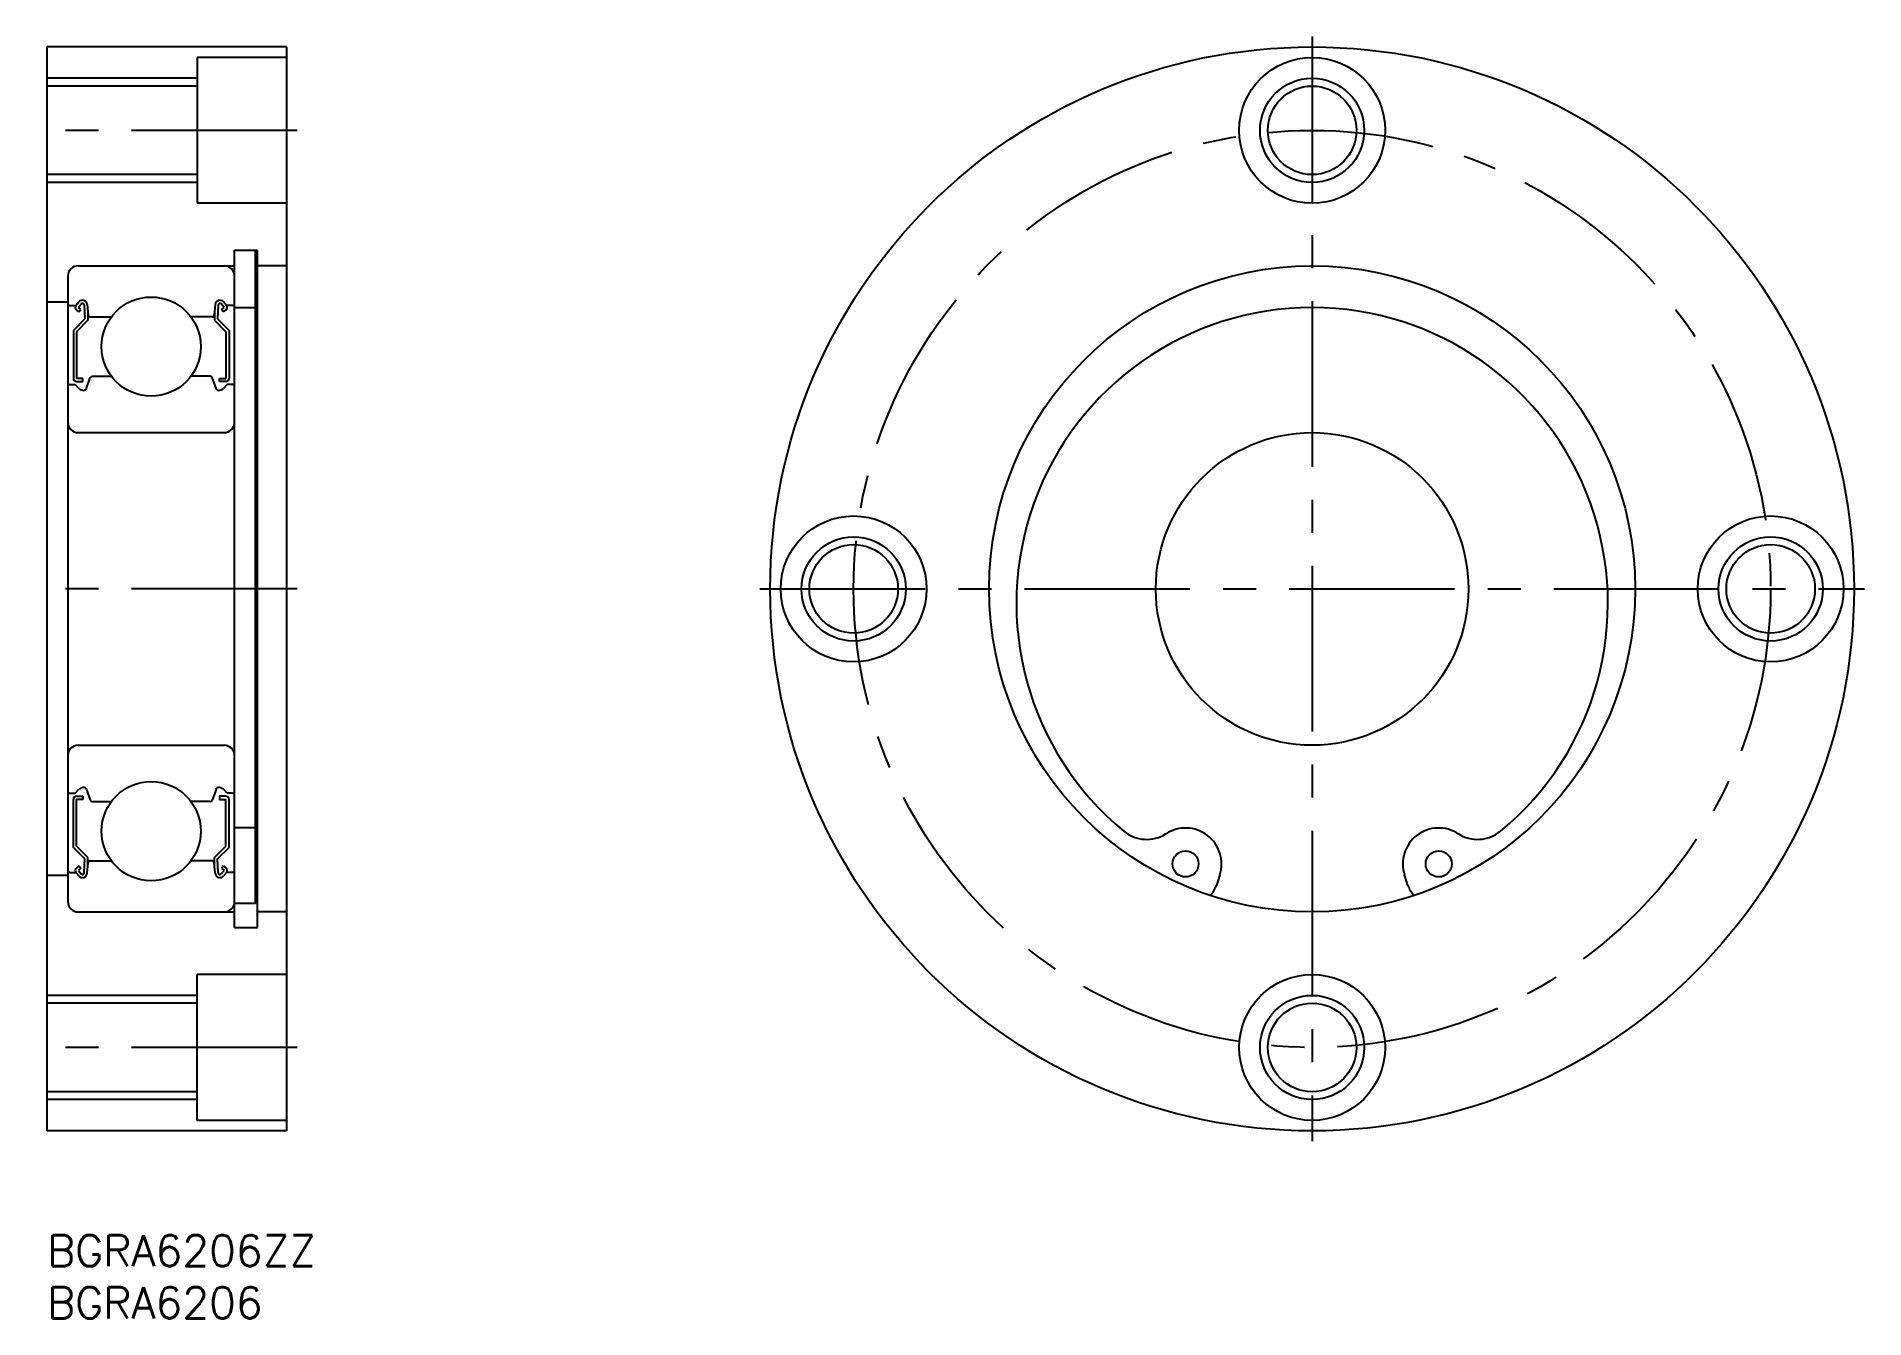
# Model space of a CAD drawing. Extents: x -1 to 174, y -8 to 115.
import ezdxf

# ---------------------------------------------------------------- set-up
doc = ezdxf.new("R2010")
doc.units = 0
doc.header["$LTSCALE"] = 0.5
doc.linetypes.add('CENTER', pattern=[50.8, 31.75, -6.35, 6.35, -6.35])
for name, color, linetype in [('MSM_CENTER', 1, 'CENTER'), ('MSM_CONTINUOUS', 7, 'CONTINUOUS'), ('MSM_NARROW', 5, 'CONTINUOUS'), ('MSM_PART_NUMBER', 7, 'CONTINUOUS')]:
    doc.layers.add(name, color=color, linetype=linetype)
doc.styles.get("Standard").update_dxf_attribs({"font": 'txt.shx', "height": 3, "bigfont": 'bigfont.shx'})

# ---------------------------------------------------------------- blocks, each defined once
blk = doc.blocks.new('*U4')
at = {"layer": 'MSM_PART_NUMBER'}
blk.add_text('BGRA6206ZZ', height=3, dxfattribs=at).set_placement((0, -3))
blk = doc.blocks.new('*U5')
at = {"layer": 'MSM_PART_NUMBER'}
blk.add_text('BGRA6206', height=3, dxfattribs=at).set_placement((0, -8))

msp = doc.modelspace()

# ---------------------------------------------------------------- linework, layer by layer
at = {"layer": 'MSM_CENTER'}
for p, q in [((121.41, 115), (121.41, 9)), ((24, 106), (-1, 106)), ((24, 62), (-1, 62)), ((68.41, 62), (174.41, 62)), ((24, 18), (-1, 18))]:
    msp.add_line(p, q, dxfattribs=at)
msp.add_circle((121.41, 62), 44, dxfattribs=at)
at = {"layer": 'MSM_CONTINUOUS'}
for p, q in [((0, 114), (0, 10)), ((23, 114), (0, 114)), ((14.4, 113), (14.4, 99)), ((23, 113), (14.4, 113)), ((17.25, 114), (17.25, 114)), ((23, 114), (23, 10)), ((14.4, 110.25), (0, 110.25)), ((14.4, 101.75), (0, 101.75)), ((23, 99), (14.4, 99)), ((3, 93), (18, 93)), ((18, 29.5), (18, 94.5)), ((18, 94.5), (20.2, 94.5)), ((20, 31.82, -0.5), (20, 94.5, -0.5)), ((20.2, 29.5), (20.2, 94.5)), ((23, 93), (20.2, 93)), ((2, 92), (2, 32)), ((2, 89.5), (0, 89.5)), ((2.78, 89.2), (3.06, 89.54)), ((17.22, 89.2), (16.94, 89.54)), ((2.2, 89.2), (2.78, 89.2)), ((3.63, 87.9), (2.53, 86.8)), ((3.05, 88.58), (2.82, 88.78)), ((3.93, 87.78), (2.83, 86.68)), ((3.01, 89.01), (3.29, 89.34)), ((3.24, 88.81), (3.01, 89.01)), ((3.05, 88.58), (3.24, 88.81)), ((3.57, 89.25), (3.63, 87.9)), ((3.87, 89.28), (3.96, 88.28)), ((3.93, 88.63), (3.93, 87.78)), ((4.16, 88.1), (6.18, 88.1)), ((15.84, 88.1), (13.82, 88.1)), ((16.13, 89.28), (16.04, 88.28)), ((16.07, 88.63), (16.07, 87.78)), ((16.07, 87.78), (17.17, 86.68)), ((16.43, 89.25), (16.37, 87.9)), ((16.37, 87.9), (17.47, 86.8)), ((16.99, 89.01), (16.71, 89.34)), ((16.76, 88.81), (16.99, 89.01)), ((16.95, 88.58), (16.76, 88.81)), ((16.95, 88.58), (17.18, 88.78)), ((17.8, 89.2), (17.22, 89.2)), ((18, 89), (20, 89)), ((2.53, 86.8), (2.53, 82.2)), ((2.83, 86.68), (2.83, 82.2)), ((17.17, 86.68), (17.17, 82.2)), ((17.47, 86.8), (17.47, 82.2)), ((2.2, 81.6), (2.7, 81.6)), ((2.7, 81.6), (3.07, 81.23)), ((3.45, 82.2), (2.83, 82.2)), ((2.83, 81.9), (3.45, 81.9)), ((3.45, 81.9), (3.45, 82.2)), ((3.78, 81.25), (4.15, 82.27)), ((4.34, 82.4), (6.18, 82.4)), ((15.66, 82.4), (13.82, 82.4)), ((16.22, 81.25), (15.85, 82.27)), ((16.55, 82.2), (17.17, 82.2)), ((16.55, 81.9), (16.55, 82.2)), ((17.17, 81.9), (16.55, 81.9)), ((17.3, 81.6), (16.93, 81.23)), ((17.8, 81.6), (17.3, 81.6)), ((3, 77), (17, 77)), ((3, 47), (17, 47)), ((2.2, 42.4), (2.7, 42.4)), ((2.7, 42.4), (3.07, 42.77)), ((2.83, 42.1), (3.45, 42.1)), ((3.45, 42.1), (3.45, 41.8)), ((3.78, 42.75), (4.15, 41.73)), ((16.22, 42.75), (15.85, 41.73)), ((16.03, 42.24), (16.03, 42.24)), ((16.13, 42.5), (16.13, 42.5)), ((17.17, 42.1), (16.55, 42.1)), ((16.55, 42.1), (16.55, 41.8)), ((17.3, 42.4), (16.93, 42.77)), ((17.8, 42.4), (17.3, 42.4)), ((2.53, 37.2), (2.53, 41.8)), ((2.83, 37.32), (2.83, 41.8)), ((3.45, 41.8), (2.83, 41.8)), ((4.34, 41.6), (6.18, 41.6)), ((15.66, 41.6), (13.82, 41.6)), ((16.55, 41.8), (17.17, 41.8)), ((17.17, 37.32), (17.17, 41.8)), ((17.47, 37.2), (17.47, 41.8)), ((20, 39.06), (18, 39.06)), ((3.63, 36.1), (2.53, 37.2)), ((3.93, 36.22), (2.83, 37.32)), ((16.07, 36.22), (17.17, 37.32)), ((16.37, 36.1), (17.47, 37.2)), ((3.05, 35.42), (2.82, 35.22)), ((3.24, 35.19), (3.01, 34.99)), ((3.05, 35.42), (3.24, 35.19)), ((3.57, 34.75), (3.63, 36.1)), ((3.87, 34.72), (3.96, 35.72)), ((3.93, 35.37), (3.93, 36.22)), ((4.16, 35.9), (6.18, 35.9)), ((15.84, 35.9), (13.82, 35.9)), ((16.13, 34.72), (16.04, 35.72)), ((16.07, 35.37), (16.07, 36.22)), ((16.43, 34.75), (16.37, 36.1)), ((16.95, 35.42), (16.76, 35.19)), ((16.76, 35.19), (16.99, 34.99)), ((16.95, 35.42), (17.18, 35.22)), ((2, 34.5), (0, 34.5)), ((2.2, 34.8), (2.78, 34.8)), ((2.78, 34.8), (3.06, 34.46)), ((3.01, 34.99), (3.29, 34.66)), ((16.99, 34.99), (16.71, 34.66)), ((17.22, 34.8), (16.94, 34.46)), ((17.8, 34.8), (17.22, 34.8)), ((112.54, 34.55), (112.22, 33.55)), ((130.6, 33.55), (130.28, 34.55)), ((20, 31.82), (18, 31.82)), ((3, 31), (18, 31)), ((23, 31), (20.2, 31)), ((18, 29.5), (20.2, 29.5)), ((23, 25), (14.4, 25)), ((14.4, 11), (14.4, 25)), ((14.4, 22.25), (0, 22.25)), ((14.4, 13.75), (0, 13.75)), ((23, 11), (14.4, 11)), ((23, 10), (0, 10))]:
    msp.add_line(p, q, dxfattribs=at)
for centre, radius in [((121.41, 62), 52), ((121.41, 106), 7), ((121.41, 106), 4.25), ((121.41, 62), 31), ((10, 85.25), 4.76), ((121.41, 62), 15), ((77.41, 62), 7), ((165.41, 62), 7), ((77.41, 62), 4.25), ((165.41, 62), 4.25), ((10, 38.75), 4.76), ((109.26, 35.61), 1.25), ((133.56, 35.61), 1.25), ((121.41, 18), 7), ((121.41, 18), 4.25)]:
    msp.add_circle(centre, radius, dxfattribs=at)
for centre, radius, start, end in [((3, 92), 1, 90, 180), ((17, 92), 1, 0, 90), ((3.41, 89.24), 0.46, 4.9875, 139.9073), ((16.59, 89.24), 0.46, 40.0927, 175.0125), ((2.2, 89.4), 0.2, 180, 270), ((3.01, 89.01), 0.3, 139.9073, 229.9975), ((3.41, 89.24), 0.16, 2.3753, 139.9932), ((4.16, 88.3), 0.2, 184.9875, 270), ((15.84, 88.3), 0.2, 270, 355.0125), ((16.59, 89.24), 0.16, 40.0068, 177.6247), ((16.99, 89.01), 0.3, 310.0025, 40.0927), ((17.8, 89.4), 0.2, 270, 0), ((121.41, 60.62), 28.38, 309.5855, 230.4145), ((2.2, 81.4), 0.2, 90, 180), ((2.83, 82.2), 0.3, 180, 270), ((3.5, 81.65), 0.6, 225, 272.805), ((3.5, 81.35), 0.3, 265.5374, 340.0304), ((4.34, 82.2), 0.2, 90, 160.0304), ((15.66, 82.2), 0.2, 19.9696, 90), ((16.5, 81.35), 0.3, 199.9696, 274.4626), ((16.5, 81.65), 0.6, 267.195, 315), ((17.17, 82.2), 0.3, 270, 0), ((17.8, 81.4), 0.2, 0, 90), ((3, 78), 1, 180, 270), ((17, 78), 1, 270, 0), ((3, 46), 1, 90, 180), ((17, 46), 1, 0, 90), ((2.2, 42.6), 0.2, 180, 270), ((2.83, 41.8), 0.3, 90, 180), ((3.5, 42.35), 0.6, 87.195, 135), ((3.5, 42.65), 0.3, 19.9696, 94.4626), ((16.5, 42.65), 0.3, 85.5374, 160.0304), ((16.5, 42.35), 0.6, 45, 92.805), ((17.17, 41.8), 0.3, 0, 90), ((17.8, 42.6), 0.2, 270, 0), ((4.34, 41.8), 0.2, 199.9696, 270), ((15.66, 41.8), 0.2, 270, 340.0304), ((105.53, 41.42), 3.45, 230.4145, 302.7519), ((109.26, 35.61), 3.45, 342.0968, 122.7519), ((133.56, 35.61), 3.45, 57.2481, 197.9032), ((137.29, 41.42), 3.45, 237.2481, 309.5855), ((3.01, 34.99), 0.3, 130.0025, 220.0927), ((4.16, 35.7), 0.2, 90, 175.0125), ((15.84, 35.7), 0.2, 4.9875, 90), ((16.99, 34.99), 0.3, 319.9073, 49.9975), ((2.2, 34.6), 0.2, 90, 180), ((3.41, 34.76), 0.46, 220.0927, 355.0125), ((3.41, 34.76), 0.16, 220.0068, 357.6247), ((16.59, 34.76), 0.46, 184.9875, 319.9073), ((16.59, 34.76), 0.16, 182.3753, 319.9932), ((17.8, 34.6), 0.2, 0, 90), ((109.84, 34.32), 2.5, 315.909, 342.0968), ((132.98, 34.32), 2.5, 197.9032, 224.091), ((3, 32), 1, 180, 270), ((17, 32), 1, 270, 0)]:
    msp.add_arc(centre, radius, start, end, dxfattribs=at)
at = {"layer": 'MSM_NARROW'}
for p, q in [((14.4, 111), (0, 111)), ((14.4, 101), (0, 101)), ((14.4, 23), (0, 23)), ((14.4, 13), (0, 13))]:
    msp.add_line(p, q, dxfattribs=at)
for centre in [(121.41, 106), (77.41, 62), (165.41, 62), (121.41, 18)]:
    msp.add_circle(centre, 5, dxfattribs=at)

# ---------------------------------------------------------------- block references
at = {"layer": 'MSM_CONTINUOUS'}
for name in ['*U4', '*U5']:
    msp.add_blockref(name, (0, 0), dxfattribs=at)

doc.saveas('drawing.dxf')
